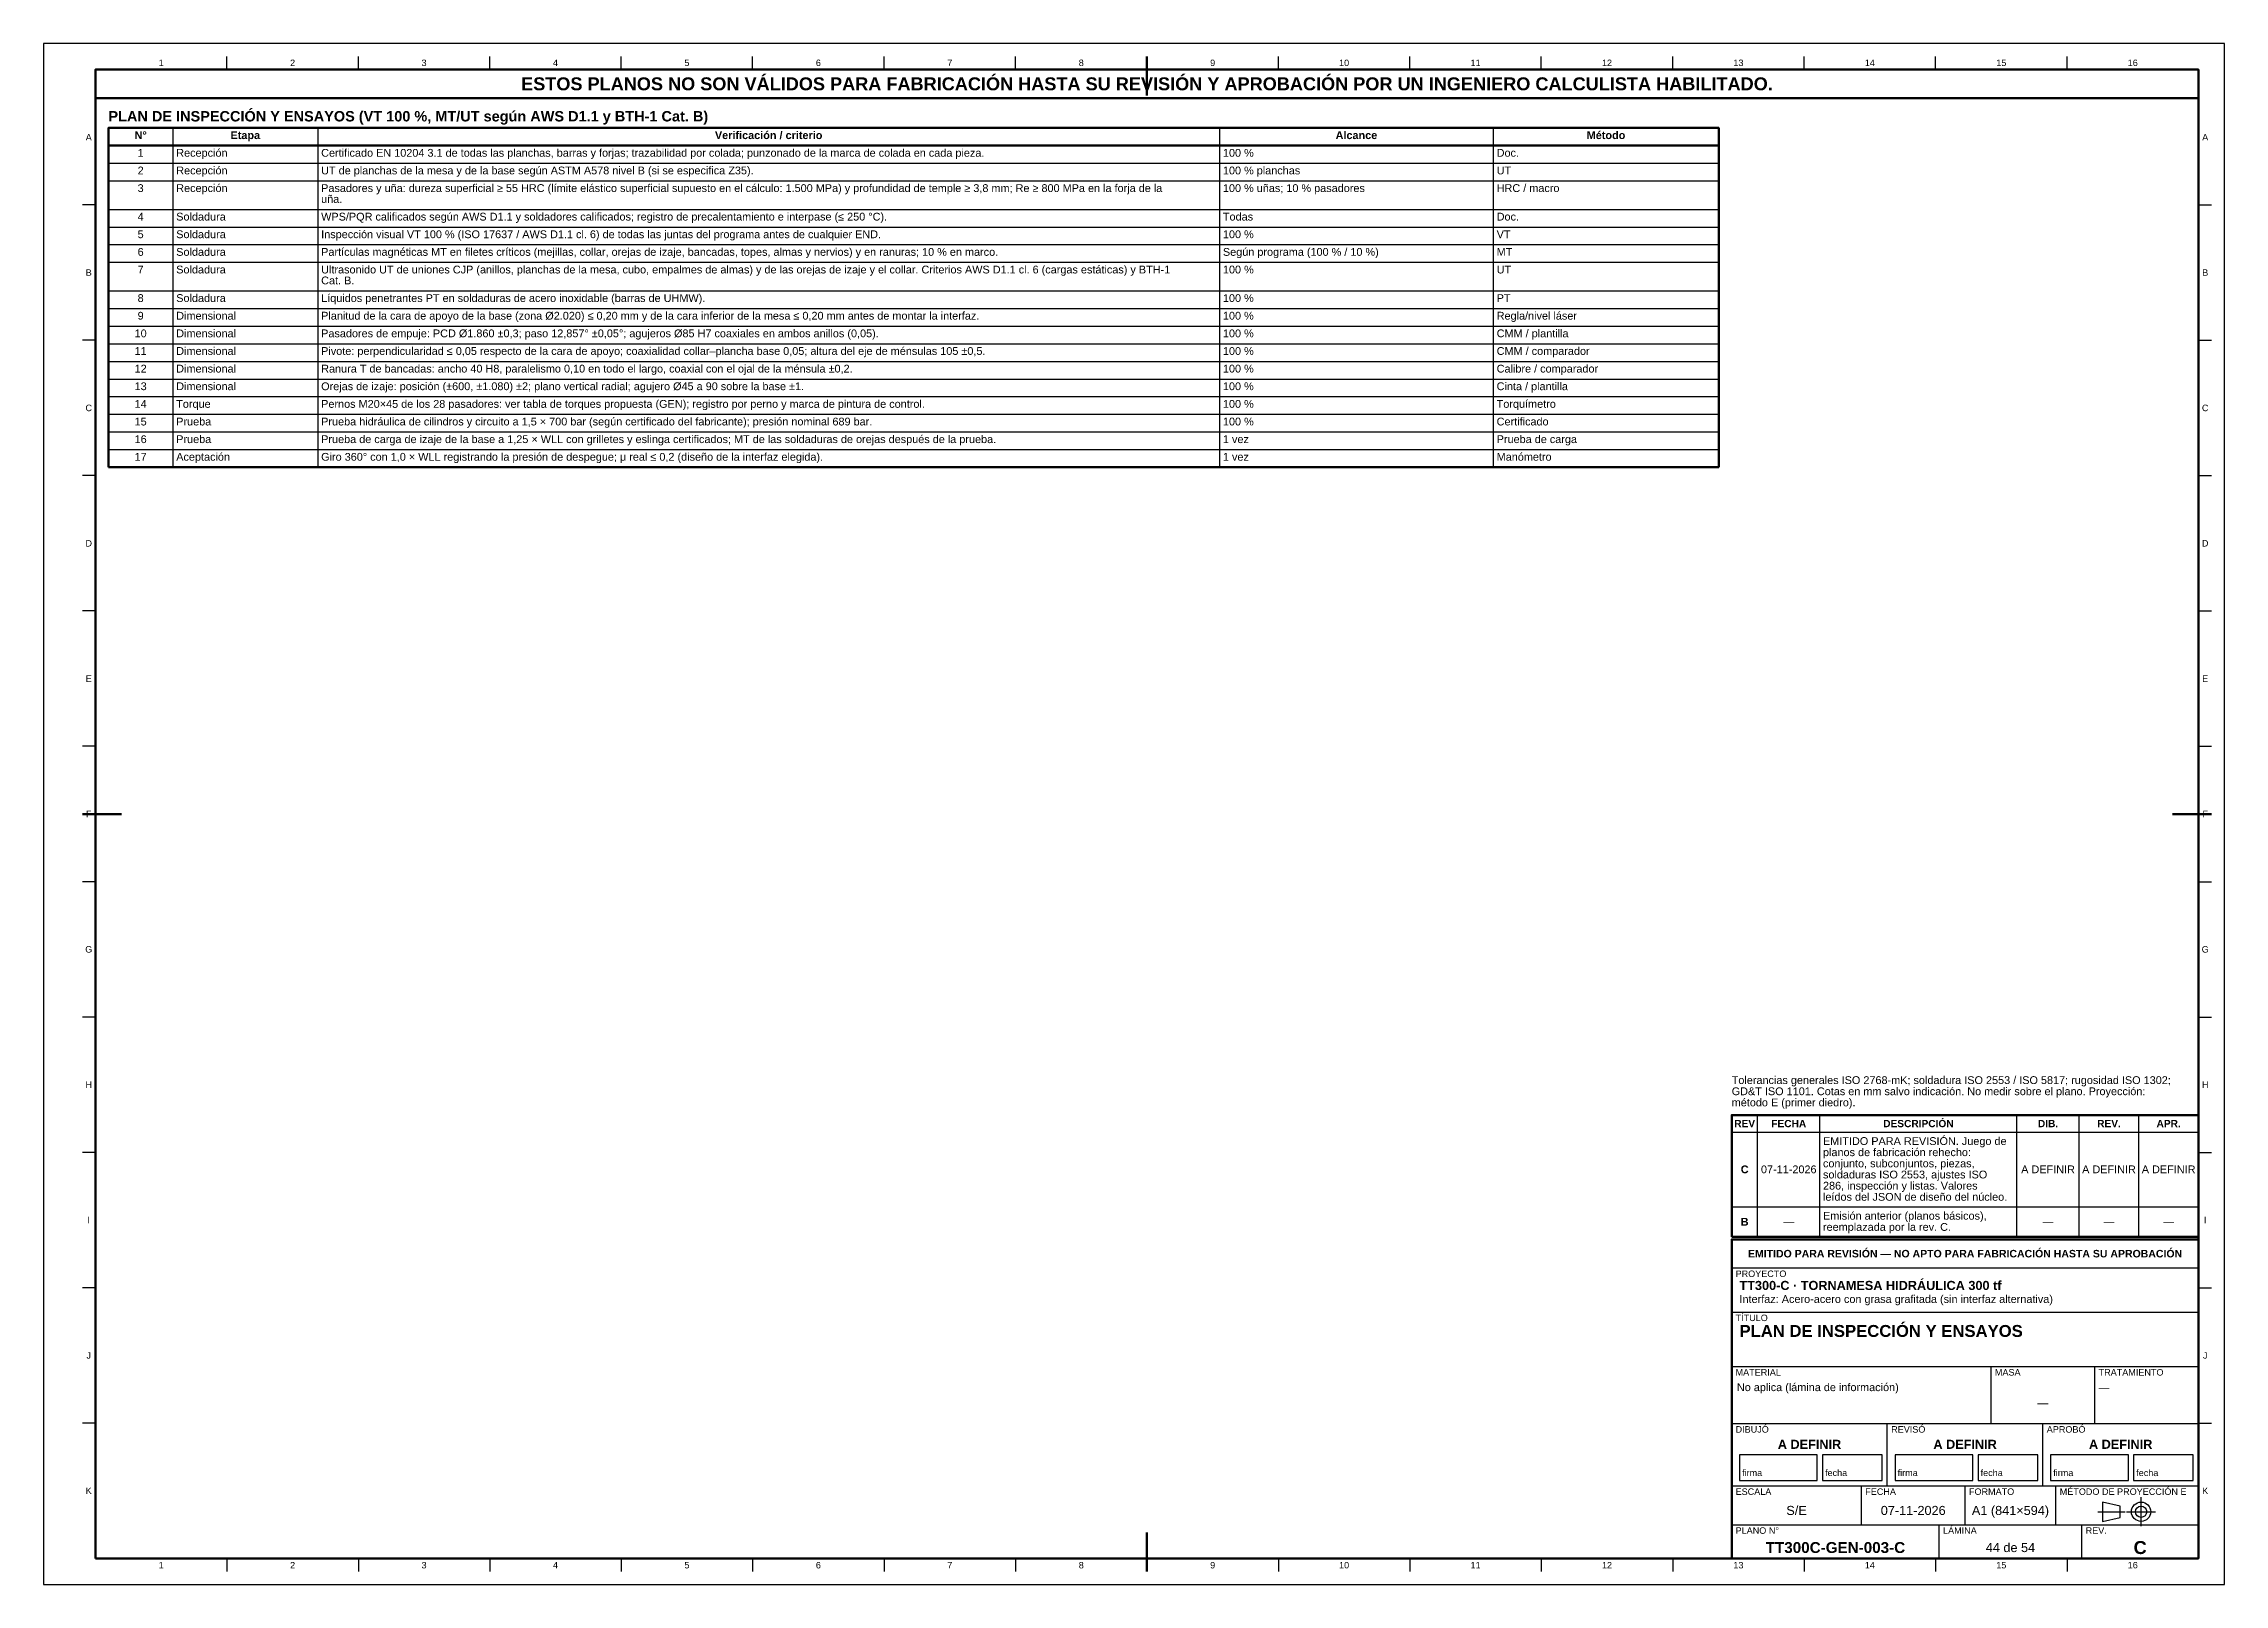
# Model space of a CAD drawing. Header units: millimetres. Extents: x 0 to 841, y 0 to 594.
import ezdxf
from ezdxf.enums import TextEntityAlignment as Align

# ---------------------------------------------------------------- set-up
doc = ezdxf.new("R2010")
doc.units = ezdxf.units.MM
doc.linetypes.add('EJE', pattern=[31, 20, -4, 3, -4])
for name, color, linetype, lineweight in [('EJE', 7, 'EJE', 25), ('FINA', 7, 'CONTINUOUS', 25), ('MARCO', 7, 'CONTINUOUS', 70), ('TXT', 7, 'CONTINUOUS', 25), ('VIS', 7, 'CONTINUOUS', 50)]:
    doc.layers.add(name, color=color, linetype=linetype, lineweight=lineweight)
doc.styles.add('STD', font='LiberationSans-Regular.ttf')
doc.styles.add('STDB', font='LiberationSans-Bold.ttf')

msp = doc.modelspace()

# ---------------------------------------------------------------- linework, layer by layer
at = {"layer": 'EJE'}
for p, q in [((792.14, 28), (802.68, 28)), ((803.3, 28), (814.46, 28)), ((808.88, 22.42), (808.88, 33.58))]:
    msp.add_line(p, q, dxfattribs=at)
at = {"layer": 'FINA'}
for p, q in [((70.69, 584), (70.69, 589)), ((121.38, 584), (121.38, 589)), ((172.06, 584), (172.06, 589)), ((222.75, 584), (222.75, 589)), ((273.44, 584), (273.44, 589)), ((324.12, 584), (324.12, 589)), ((374.81, 584), (374.81, 589)), ((425.5, 584), (425.5, 589)), ((476.19, 584), (476.19, 589)), ((526.88, 584), (526.88, 589)), ((577.56, 584), (577.56, 589)), ((628.25, 584), (628.25, 589)), ((678.94, 584), (678.94, 589)), ((729.62, 584), (729.62, 589)), ((780.31, 584), (780.31, 589)), ((49.84, 561.5), (49.84, 430.7)), ((105.73, 561.5), (105.73, 430.7)), ((453.49, 561.5), (453.49, 430.7)), ((559.06, 561.5), (559.06, 430.7)), ((25, 554.7), (646, 554.7)), ((25, 547.9), (646, 547.9)), ((25, 541.1), (646, 541.1)), ((20, 531.82), (15, 531.82)), ((25, 530.1), (646, 530.1)), ((831, 531.82), (836, 531.82)), ((25, 523.3), (646, 523.3)), ((25, 516.5), (646, 516.5)), ((25, 509.7), (646, 509.7)), ((25, 498.7), (646, 498.7)), ((25, 491.9), (646, 491.9)), ((20, 479.64), (15, 479.64)), ((25, 485.1), (646, 485.1)), ((831, 479.64), (836, 479.64)), ((25, 478.3), (646, 478.3)), ((25, 471.5), (646, 471.5)), ((25, 464.7), (646, 464.7)), ((25, 457.9), (646, 457.9)), ((25, 451.1), (646, 451.1)), ((25, 444.3), (646, 444.3)), ((25, 437.5), (646, 437.5)), ((20, 427.45), (15, 427.45)), ((831, 427.45), (836, 427.45)), ((20, 375.27), (15, 375.27)), ((831, 375.27), (836, 375.27)), ((20, 323.09), (15, 323.09)), ((831, 323.09), (836, 323.09)), ((20, 270.91), (15, 270.91)), ((831, 270.91), (836, 270.91)), ((20, 218.73), (15, 218.73)), ((831, 218.73), (836, 218.73)), ((661, 134), (661, 180.9)), ((685, 134), (685, 180.9)), ((761, 134), (761, 180.9)), ((785, 134), (785, 180.9)), ((808, 134), (808, 180.9)), ((651, 174.4), (831, 174.4)), ((20, 166.55), (15, 166.55)), ((831, 166.55), (836, 166.55)), ((651, 145.6), (831, 145.6)), ((651, 134), (831, 134)), ((651, 133), (831, 133)), ((651, 122), (831, 122)), ((20, 114.36), (15, 114.36)), ((831, 114.36), (836, 114.36)), ((651, 105), (831, 105)), ((651, 84), (831, 84)), ((751, 62), (751, 84)), ((791, 62), (791, 84)), ((20, 62.18), (15, 62.18)), ((651, 62), (831, 62)), ((711, 38), (711, 62)), ((771, 38), (771, 62)), ((831, 62.18), (836, 62.18)), ((651, 38), (831, 38)), ((701, 23), (701, 38)), ((741, 23), (741, 38)), ((776, 23), (776, 38)), ((651, 23), (831, 23)), ((731, 10), (731, 23)), ((786, 10), (786, 23)), ((70.69, 10), (70.69, 5)), ((121.38, 10), (121.38, 5)), ((172.06, 10), (172.06, 5)), ((222.75, 10), (222.75, 5)), ((273.44, 10), (273.44, 5)), ((324.12, 10), (324.12, 5)), ((374.81, 10), (374.81, 5)), ((425.5, 10), (425.5, 5)), ((476.19, 10), (476.19, 5)), ((526.88, 10), (526.88, 5)), ((577.56, 10), (577.56, 5)), ((628.25, 10), (628.25, 5)), ((678.94, 10), (678.94, 5)), ((729.62, 10), (729.62, 5)), ((780.31, 10), (780.31, 5))]:
    msp.add_line(p, q, dxfattribs=at)
for points in [[(0, 0), (841, 0), (841, 594), (0, 594)], [(654, 40), (684, 40), (684, 50), (654, 50)], [(686, 40), (709, 40), (709, 50), (686, 50)], [(714, 40), (744, 40), (744, 50), (714, 50)], [(746, 40), (769, 40), (769, 50), (746, 50)], [(774, 40), (804, 40), (804, 50), (774, 50)], [(806, 40), (829, 40), (829, 50), (806, 50)], [(794, 24.28), (800.82, 25.83), (800.82, 30.17), (794, 31.72)]]:
    msp.add_lwpolyline(points, close=True, dxfattribs=at)
for radius in [3.72, 2.17]:
    msp.add_circle((808.88, 28), radius, dxfattribs=at)
at = {"layer": 'MARCO'}
for p, q in [((425.5, 589), (425.5, 574)), ((15, 297), (30, 297)), ((836, 297), (821, 297)), ((425.5, 5), (425.5, 20))]:
    msp.add_line(p, q, dxfattribs=at)
for points in [[(20, 10), (831, 10), (831, 584), (20, 584)], [(20, 573), (831, 573), (831, 584), (20, 584)], [(651, 134), (831, 134), (831, 180.9), (651, 180.9)], [(651, 10), (831, 10), (831, 133), (651, 133)]]:
    msp.add_lwpolyline(points, close=True, dxfattribs=at)
at = {"layer": 'VIS'}
for p, q in [((25, 561.5), (25, 430.7)), ((646, 561.5), (646, 430.7)), ((25, 430.7), (646, 430.7))]:
    msp.add_line(p, q, dxfattribs=at)
msp.add_lwpolyline([(25, 554.7), (646, 554.7), (646, 561.5), (25, 561.5)], close=True, dxfattribs=at)

# ---------------------------------------------------------------- texts
at = {"layer": 'TXT'}
for s, height, style, p in [('1', 2.5, 'STD', (45.34, 586.6)), ('2', 2.5, 'STD', (96.03, 586.6)), ('3', 2.5, 'STD', (146.72, 586.6)), ('ESTOS PLANOS NO SON VÁLIDOS PARA FABRICACIÓN HASTA SU REVISIÓN Y APROBACIÓN POR UN INGENIERO CALCULISTA HABILITADO.', 5, 'STDB', (425.5, 578.5)), ('4', 2.5, 'STD', (197.41, 586.6)), ('5', 2.5, 'STD', (248.09, 586.6)), ('6', 2.5, 'STD', (298.78, 586.6)), ('7', 2.5, 'STD', (349.47, 586.6)), ('8', 2.5, 'STD', (400.16, 586.6)), ('9', 2.5, 'STD', (450.84, 586.6)), ('10', 2.5, 'STD', (501.53, 586.6)), ('11', 2.5, 'STD', (552.22, 586.6)), ('12', 2.5, 'STD', (602.91, 586.6)), ('13', 2.5, 'STD', (653.59, 586.6)), ('14', 2.5, 'STD', (704.28, 586.6)), ('15', 2.5, 'STD', (754.97, 586.6)), ('16', 2.5, 'STD', (805.66, 586.6)), ('A', 2.5, 'STD', (17.4, 557.91)), ('N°', 3, 'STDB', (37.42, 558.7)), ('Etapa', 3, 'STDB', (77.78, 558.7)), ('Verificación / criterio', 3, 'STDB', (279.61, 558.7)), ('Alcance', 3, 'STDB', (506.28, 558.7)), ('Método', 3, 'STDB', (602.53, 558.7)), ('A', 2.5, 'STD', (833.6, 557.91)), ('1', 3, 'STD', (37.42, 551.9)), ('3', 3, 'STD', (37.42, 538.3)), ('2', 3, 'STD', (37.42, 545.1)), ('4', 3, 'STD', (37.42, 527.3)), ('5', 3, 'STD', (37.42, 520.5)), ('6', 3, 'STD', (37.42, 513.7)), ('B', 2.5, 'STD', (17.4, 505.73)), ('7', 3, 'STD', (37.42, 506.9)), ('B', 2.5, 'STD', (833.6, 505.73)), ('8', 3, 'STD', (37.42, 495.9)), ('9', 3, 'STD', (37.42, 489.1)), ('10', 3, 'STD', (37.42, 482.3)), ('11', 3, 'STD', (37.42, 475.5)), ('12', 3, 'STD', (37.42, 468.7)), ('13', 3, 'STD', (37.42, 461.9)), ('C', 2.5, 'STD', (17.4, 453.55)), ('14', 3, 'STD', (37.42, 455.1)), ('C', 2.5, 'STD', (833.6, 453.55)), ('15', 3, 'STD', (37.42, 448.3)), ('16', 3, 'STD', (37.42, 441.5)), ('17', 3, 'STD', (37.42, 434.7)), ('D', 2.5, 'STD', (17.4, 401.36)), ('D', 2.5, 'STD', (833.6, 401.36)), ('E', 2.5, 'STD', (17.4, 349.18)), ('E', 2.5, 'STD', (833.6, 349.18)), ('F', 2.5, 'STD', (17.4, 297)), ('F', 2.5, 'STD', (833.6, 297)), ('G', 2.5, 'STD', (17.4, 244.82)), ('G', 2.5, 'STD', (833.6, 244.82)), ('H', 2.5, 'STD', (17.4, 192.64)), ('H', 2.5, 'STD', (833.6, 192.64)), ('REV', 2.8, 'STDB', (656, 177.65)), ('FECHA', 2.8, 'STDB', (673, 177.65)), ('DESCRIPCIÓN', 2.8, 'STDB', (723, 177.65)), ('DIB.', 2.8, 'STDB', (773, 177.65)), ('REV.', 2.8, 'STDB', (796.5, 177.65)), ('APR.', 2.8, 'STDB', (819.5, 177.65)), ('C', 3, 'STDB', (656, 160)), ('07-11-2026', 3, 'STD', (673, 160)), ('A DEFINIR', 3, 'STD', (773, 160)), ('A DEFINIR', 3, 'STD', (796.5, 160)), ('A DEFINIR', 3, 'STD', (819.5, 160)), ('I', 2.5, 'STD', (17.4, 140.45)), ('B', 3, 'STDB', (656, 139.8)), ('—', 3, 'STD', (673, 139.8)), ('—', 3, 'STD', (773, 139.8)), ('—', 3, 'STD', (796.5, 139.8)), ('—', 3, 'STD', (819.5, 139.8)), ('I', 2.5, 'STD', (833.6, 140.45)), ('EMITIDO PARA REVISIÓN — NO APTO PARA FABRICACIÓN HASTA SU APROBACIÓN', 2.9, 'STDB', (741, 127.5)), ('J', 2.5, 'STD', (17.4, 88.27)), ('J', 2.5, 'STD', (833.6, 88.27)), ('—', 3, 'STD', (771, 70)), ('A DEFINIR', 3.5, 'STDB', (681, 54)), ('A DEFINIR', 3.5, 'STDB', (741, 54)), ('A DEFINIR', 3.5, 'STDB', (801, 54)), ('K', 2.5, 'STD', (17.4, 36.09)), ('K', 2.5, 'STD', (833.6, 36.09)), ('S/E', 3.5, 'STD', (676, 28.5)), ('07-11-2026', 3.5, 'STD', (721, 28.5)), ('A1 (841×594)', 3.5, 'STD', (758.5, 28.5)), ('1', 2.5, 'STD', (45.34, 7.4)), ('2', 2.5, 'STD', (96.03, 7.4)), ('3', 2.5, 'STD', (146.72, 7.4)), ('4', 2.5, 'STD', (197.41, 7.4)), ('5', 2.5, 'STD', (248.09, 7.4)), ('6', 2.5, 'STD', (298.78, 7.4)), ('7', 2.5, 'STD', (349.47, 7.4)), ('8', 2.5, 'STD', (400.16, 7.4)), ('9', 2.5, 'STD', (450.84, 7.4)), ('10', 2.5, 'STD', (501.53, 7.4)), ('11', 2.5, 'STD', (552.22, 7.4)), ('12', 2.5, 'STD', (602.91, 7.4)), ('13', 2.5, 'STD', (653.59, 7.4)), ('TT300C-GEN-003-C', 4.2, 'STDB', (691, 14.2)), ('14', 2.5, 'STD', (704.28, 7.4)), ('44 de 54', 3.5, 'STD', (758.5, 14.2)), ('15', 2.5, 'STD', (754.97, 7.4)), ('16', 2.5, 'STD', (805.66, 7.4)), ('C', 5, 'STDB', (808.5, 14.2))]:
    msp.add_text(s, height=height, dxfattribs=dict(at, style=style)).set_placement(p, align=Align.MIDDLE_CENTER)
for s, height, style, p in [('PLAN DE INSPECCIÓN Y ENSAYOS (VT 100 %, MT/UT según AWS D1.1 y BTH-1 Cat. B)', 4, 'STDB', (25, 568)), ('planos de fabricación rehecho:', 3, 'STD', (686.2, 168.1)), ('EMITIDO PARA REVISIÓN. Juego de', 3, 'STD', (686.2, 172.4)), ('conjunto, subconjuntos, piezas,', 3, 'STD', (686.2, 163.8)), ('soldaduras ISO 2553, ajustes ISO', 3, 'STD', (686.2, 159.5)), ('286, inspección y listas. Valores', 3, 'STD', (686.2, 155.2)), ('leídos del JSON de diseño del núcleo.', 3, 'STD', (686.2, 150.9)), ('Emisión anterior (planos básicos),', 3, 'STD', (686.2, 143.6)), ('reemplazada por la rev. C.', 3, 'STD', (686.2, 139.3)), ('PROYECTO', 2.5, 'STD', (652.5, 121)), ('TT300-C · TORNAMESA HIDRÁULICA 300 tf', 3.5, 'STDB', (654, 117)), ('Interfaz: Acero-acero con grasa grafitada (sin interfaz alternativa)', 3, 'STD', (654, 111.5)), ('TÍTULO', 2.5, 'STD', (652.5, 104)), ('PLAN DE INSPECCIÓN Y ENSAYOS', 4.6, 'STDB', (654, 100)), ('MATERIAL', 2.5, 'STD', (652.5, 83)), ('No aplica (lámina de información)', 3, 'STD', (653, 77.5)), ('MASA', 2.5, 'STD', (752.5, 83)), ('—', 3, 'STD', (792.5, 77.5)), ('TRATAMIENTO', 2.5, 'STD', (792.5, 83)), ('DIBUJÓ', 2.5, 'STD', (652.5, 61)), ('REVISÓ', 2.5, 'STD', (712.5, 61)), ('APROBÓ', 2.5, 'STD', (772.5, 61)), ('ESCALA', 2.5, 'STD', (652.5, 37)), ('FECHA', 2.5, 'STD', (702.5, 37)), ('FORMATO', 2.5, 'STD', (742.5, 37)), ('MÉTODO DE PROYECCIÓN E', 2.5, 'STD', (777.5, 37)), ('PLANO N°', 2.5, 'STD', (652.5, 22)), ('LÁMINA', 2.5, 'STD', (732.5, 22)), ('REV.', 2.5, 'STD', (787.5, 22))]:
    msp.add_text(s, height=height, dxfattribs=dict(at, style=style)).set_placement(p, align=Align.TOP_LEFT)
at = {"layer": 'TXT', "style": 'STD'}
for s, p in [('Recepción', (51.14, 551.9)), ('Recepción', (51.14, 545.1)), ('Certificado EN 10204 3.1 de todas las planchas, barras y forjas; trazabilidad por colada; punzonado de la marca de colada en cada pieza.', (107.03, 551.9)), ('UT de planchas de la mesa y de la base según ASTM A578 nivel B (si se especifica Z35).', (107.03, 545.1)), ('100 %', (454.79, 551.9)), ('100 % planchas', (454.79, 545.1)), ('Doc.', (560.36, 551.9)), ('Recepción', (51.14, 538.3)), ('Pasadores y uña: dureza superficial ≥ 55 HRC (límite elástico superficial supuesto en el cálculo: 1.500 MPa) y profundidad de temple ≥ 3,8 mm; Re ≥ 800 MPa en la forja de la', (107.03, 538.3)), ('100 % uñas; 10 % pasadores', (454.79, 538.3)), ('UT', (560.36, 545.1)), ('HRC / macro', (560.36, 538.3)), ('uña.', (107.03, 534.1)), ('Soldadura', (51.14, 527.3)), ('Soldadura', (51.14, 520.5)), ('WPS/PQR calificados según AWS D1.1 y soldadores calificados; registro de precalentamiento e interpase (≤ 250 °C).', (107.03, 527.3)), ('Inspección visual VT 100 % (ISO 17637 / AWS D1.1 cl. 6) de todas las juntas del programa antes de cualquier END.', (107.03, 520.5)), ('Todas', (454.79, 527.3)), ('100 %', (454.79, 520.5)), ('VT', (560.36, 520.5)), ('Doc.', (560.36, 527.3)), ('Soldadura', (51.14, 513.7)), ('Partículas magnéticas MT en filetes críticos (mejillas, collar, orejas de izaje, bancadas, topes, almas y nervios) y en ranuras; 10 % en marco.', (107.03, 513.7)), ('Según programa (100 % / 10 %)', (454.79, 513.7)), ('MT', (560.36, 513.7)), ('Soldadura', (51.14, 506.9)), ('Ultrasonido UT de uniones CJP (anillos, planchas de la mesa, cubo, empalmes de almas) y de las orejas de izaje y el collar. Criterios AWS D1.1 cl. 6 (cargas estáticas) y BTH-1', (107.03, 506.9)), ('100 %', (454.79, 506.9)), ('UT', (560.36, 506.9)), ('Soldadura', (51.14, 495.9)), ('Cat. B.', (107.03, 502.7)), ('Líquidos penetrantes PT en soldaduras de acero inoxidable (barras de UHMW).', (107.03, 495.9)), ('100 %', (454.79, 495.9)), ('PT', (560.36, 495.9)), ('Dimensional', (51.14, 489.1)), ('Planitud de la cara de apoyo de la base (zona Ø2.020) ≤ 0,20 mm y de la cara inferior de la mesa ≤ 0,20 mm antes de montar la interfaz.', (107.03, 489.1)), ('100 %', (454.79, 489.1)), ('Regla/nivel láser', (560.36, 489.1)), ('Dimensional', (51.14, 482.3)), ('Pasadores de empuje: PCD Ø1.860 ±0,3; paso 12,857° ±0,05°; agujeros Ø85 H7 coaxiales en ambos anillos (0,05).', (107.03, 482.3)), ('100 %', (454.79, 482.3)), ('CMM / plantilla', (560.36, 482.3)), ('Dimensional', (51.14, 475.5)), ('Pivote: perpendicularidad ≤ 0,05 respecto de la cara de apoyo; coaxialidad collar–plancha base 0,05; altura del eje de ménsulas 105 ±0,5.', (107.03, 475.5)), ('100 %', (454.79, 475.5)), ('CMM / comparador', (560.36, 475.5)), ('Dimensional', (51.14, 468.7)), ('Dimensional', (51.14, 461.9)), ('Orejas de izaje: posición (±600, ±1.080) ±2; plano vertical radial; agujero Ø45 a 90 sobre la base ±1.', (107.03, 461.9)), ('Ranura T de bancadas: ancho 40 H8, paralelismo 0,10 en todo el largo, coaxial con el ojal de la ménsula ±0,2.', (107.03, 468.7)), ('100 %', (454.79, 468.7)), ('100 %', (454.79, 461.9)), ('Calibre / comparador', (560.36, 468.7)), ('Cinta / plantilla', (560.36, 461.9)), ('Torque', (51.14, 455.1)), ('Pernos M20×45 de los 28 pasadores: ver tabla de torques propuesta (GEN); registro por perno y marca de pintura de control.', (107.03, 455.1)), ('100 %', (454.79, 455.1)), ('Torquímetro', (560.36, 455.1)), ('Prueba', (51.14, 448.3)), ('Prueba hidráulica de cilindros y circuito a 1,5 × 700 bar (según certificado del fabricante); presión nominal 689 bar.', (107.03, 448.3)), ('100 %', (454.79, 448.3)), ('Certificado', (560.36, 448.3)), ('Prueba', (51.14, 441.5)), ('Prueba de carga de izaje de la base a 1,25 × WLL con grilletes y eslinga certificados; MT de las soldaduras de orejas después de la prueba.', (107.03, 441.5)), ('1 vez', (454.79, 441.5)), ('Prueba de carga', (560.36, 441.5)), ('Aceptación', (51.14, 434.7)), ('Giro 360° con 1,0 × WLL registrando la presión de despegue; μ real ≤ 0,2 (diseño de la interfaz elegida).', (107.03, 434.7)), ('1 vez', (454.79, 434.7)), ('Manómetro', (560.36, 434.7))]:
    msp.add_text(s, height=3, dxfattribs=at).set_placement(p, align=Align.MIDDLE_LEFT)
for s, height, p in [('Tolerancias generales ISO 2768-mK; soldadura ISO 2553 / ISO 5817; rugosidad ISO 1302;', 3, (651, 192)), ('GD&T ISO 1101. Cotas en mm salvo indicación. No medir sobre el plano. Proyección:', 3, (651, 187.7)), ('método E (primer diedro).', 3, (651, 183.4)), ('firma', 2.5, (655, 41)), ('fecha', 2.5, (687, 41)), ('firma', 2.5, (715, 41)), ('fecha', 2.5, (747, 41)), ('firma', 2.5, (775, 41)), ('fecha', 2.5, (807, 41))]:
    msp.add_text(s, height=height, dxfattribs=at).set_placement(p, align=Align.BOTTOM_LEFT)

doc.saveas('drawing.dxf')
